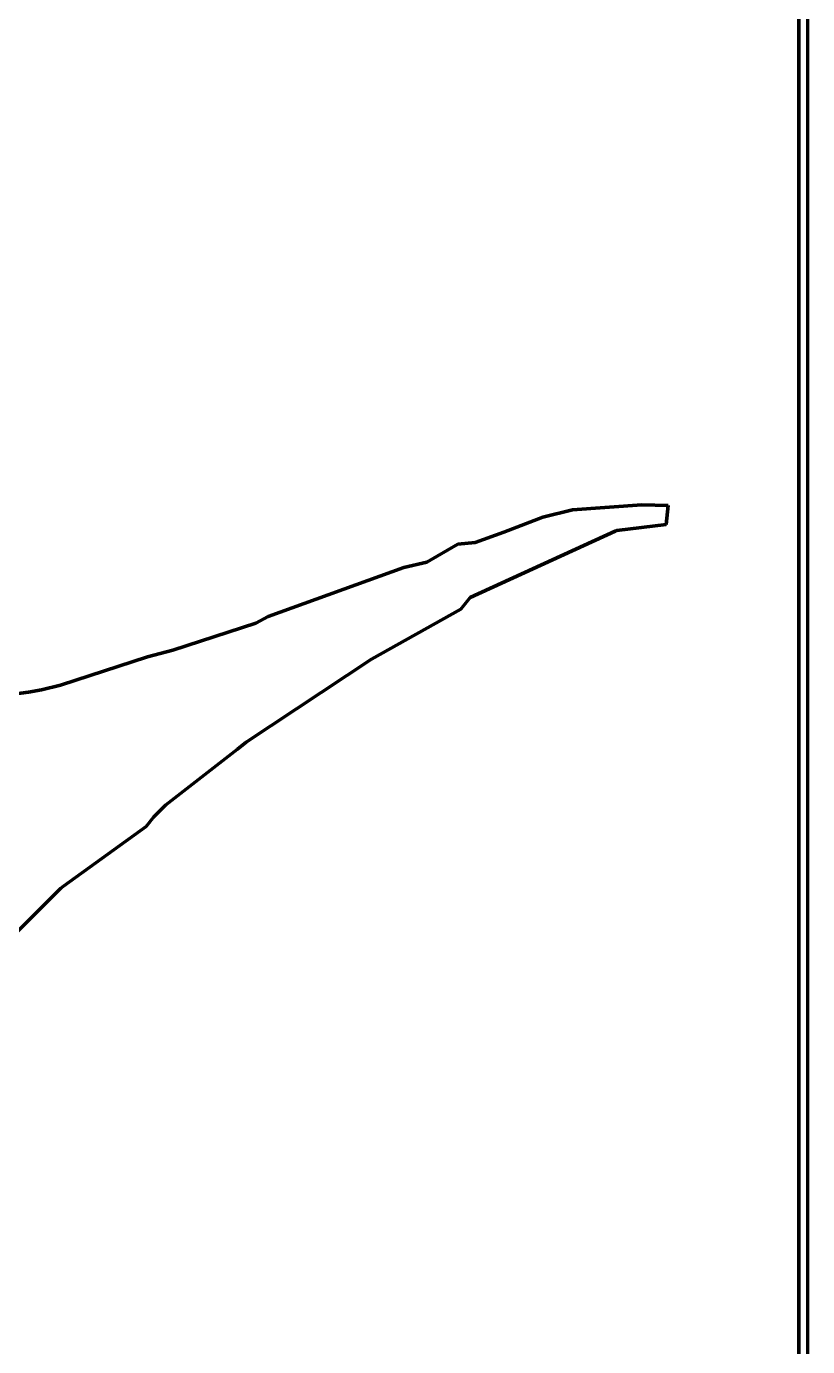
# Model space of a CAD drawing. Header units: millimetres. Extents: x 0 to 7.9, y 0 to 11.
# Drawn here: x 6.627 to 7.875, y 4.724 to 6.833 of the extents above; entities that cross this region are included whole.
import ezdxf

# ---------------------------------------------------------------- set-up
doc = ezdxf.new("R2010")
doc.units = ezdxf.units.MM
doc.layers.add('color#020202ff', color=7, linetype='CONTINUOUS', lineweight=100)
doc.layers.add('color#ffffffff', color=7, linetype='CONTINUOUS', lineweight=100)

msp = doc.modelspace()

# ---------------------------------------------------------------- linework, layer by layer
at = {"layer": 'color#020202ff'}
for p, q in [((7.875, 11.0278), (7.875, 0.2534)), ((7.8611, 0.4304), (7.8611, 8.9016)), ((7.4519, 6.0494), (7.4994, 6.0607)), ((7.4994, 6.0607), (7.6103, 6.0686)), ((7.6103, 6.0686), (7.6522, 6.0677)), ((7.6522, 6.0677), (7.649, 6.0376)), ((7.3896, 6.025), (7.4519, 6.0494)), ((7.649, 6.0376), (7.5702, 6.0281)), ((7.5676, 6.0268), (7.336, 5.9209)), ((7.3441, 6.0084), (7.3896, 6.025)), ((7.5702, 6.0281), (7.5676, 6.0268)), ((7.2667, 5.9771), (7.3165, 6.0058)), ((7.3165, 6.0058), (7.3441, 6.0084)), ((7.2301, 5.9687), (7.2667, 5.9771)), ((7.0132, 5.8905), (7.2301, 5.9687)), ((7.336, 5.9209), (7.321, 5.9019)), ((6.9935, 5.88), (7.0132, 5.8905)), ((7.321, 5.9019), (7.1786, 5.822)), ((6.861, 5.8365), (6.9935, 5.88)), ((6.6813, 5.7805), (6.8207, 5.8257)), ((6.8207, 5.8257), (6.861, 5.8365)), ((7.1786, 5.822), (6.9783, 5.6895)), ((6.651, 5.7732), (6.6813, 5.7805)), ((6.61, 5.7668), (6.6306, 5.7695)), ((6.6306, 5.7695), (6.651, 5.7732)), ((6.9645, 5.6782), (6.8493, 5.5892)), ((6.9783, 5.6895), (6.9645, 5.6782)), ((6.8308, 5.5702), (6.8182, 5.5547)), ((6.8493, 5.5892), (6.8308, 5.5702)), ((6.8182, 5.5547), (6.6864, 5.4593)), ((6.6817, 5.4559), (6.4747, 5.2496)), ((6.6864, 5.4593), (6.6817, 5.4559))]:
    msp.add_line(p, q, dxfattribs=at)
at = {"layer": 'color#ffffffff'}
for p, q in [((7.8611, 8.9016), (7.8611, 0.4304)), ((7.4994, 6.0607), (7.4519, 6.0494)), ((7.6103, 6.0686), (7.4994, 6.0607)), ((7.6522, 6.0677), (7.6103, 6.0686)), ((7.649, 6.0376), (7.6522, 6.0677)), ((7.4519, 6.0494), (7.3896, 6.025)), ((7.5702, 6.0281), (7.649, 6.0376)), ((7.336, 5.9209), (7.5676, 6.0268)), ((7.3896, 6.025), (7.3441, 6.0084)), ((7.5676, 6.0268), (7.5702, 6.0281)), ((7.3165, 6.0058), (7.2667, 5.9771)), ((7.3441, 6.0084), (7.3165, 6.0058)), ((7.2667, 5.9771), (7.2301, 5.9687)), ((7.2301, 5.9687), (7.0132, 5.8905)), ((7.321, 5.9019), (7.336, 5.9209)), ((7.0132, 5.8905), (6.9935, 5.88)), ((7.1786, 5.822), (7.321, 5.9019)), ((6.9935, 5.88), (6.861, 5.8365)), ((6.8207, 5.8257), (6.6813, 5.7805)), ((6.861, 5.8365), (6.8207, 5.8257)), ((6.9783, 5.6895), (7.1786, 5.822)), ((6.6813, 5.7805), (6.651, 5.7732)), ((6.6306, 5.7695), (6.61, 5.7668)), ((6.651, 5.7732), (6.6306, 5.7695)), ((6.8493, 5.5892), (6.9645, 5.6782)), ((6.9645, 5.6782), (6.9783, 5.6895)), ((6.8182, 5.5547), (6.8308, 5.5702)), ((6.8308, 5.5702), (6.8493, 5.5892)), ((6.6864, 5.4593), (6.8182, 5.5547)), ((6.4747, 5.2496), (6.6817, 5.4559)), ((6.6817, 5.4559), (6.6864, 5.4593))]:
    msp.add_line(p, q, dxfattribs=at)

doc.saveas('drawing.dxf')
